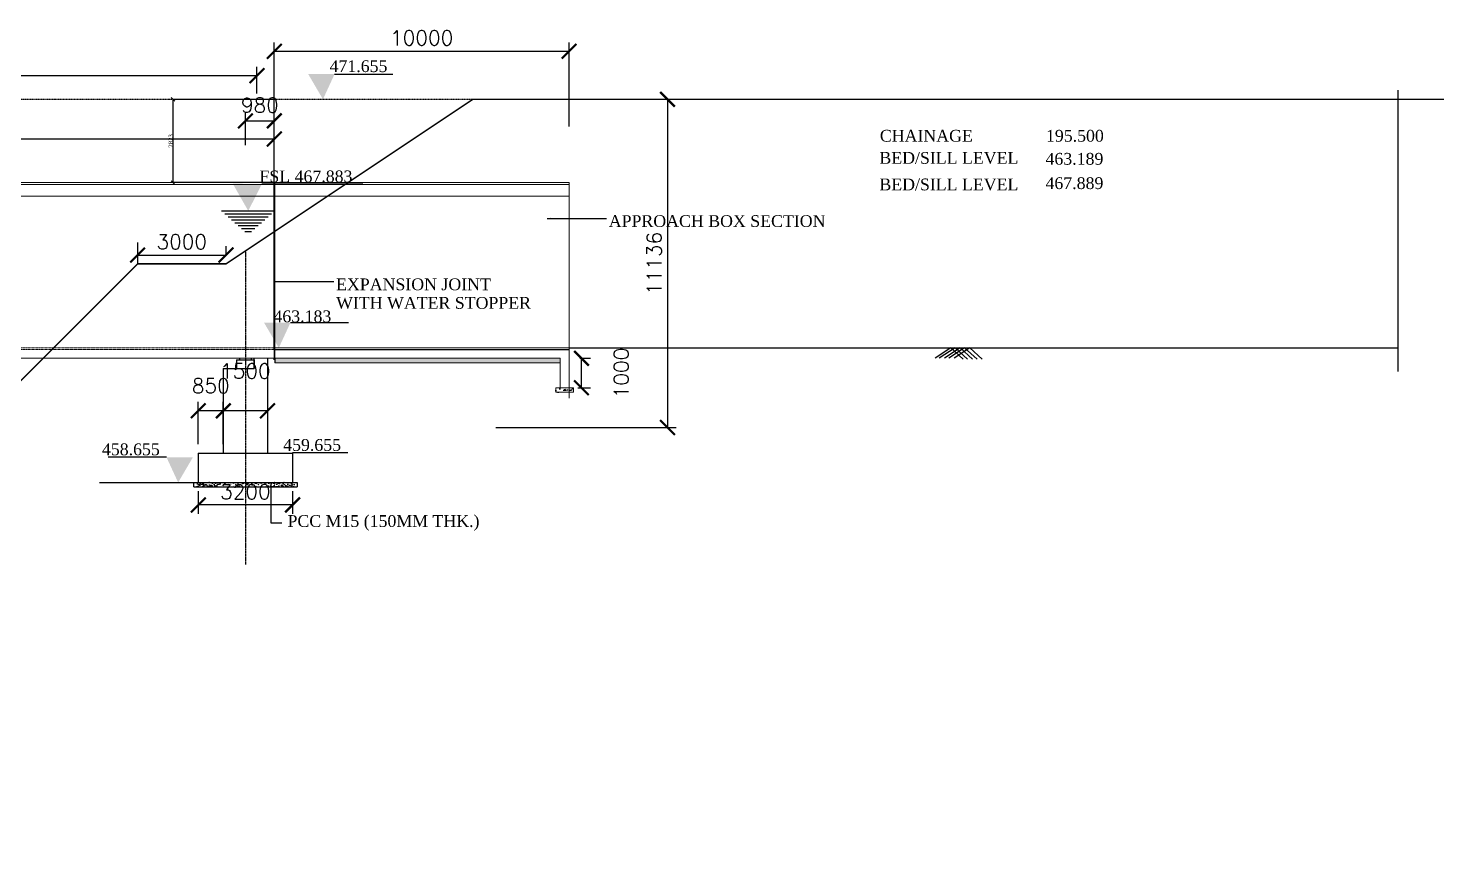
# Model space of a CAD drawing. Header units: inches. Extents: x -400915 to 515323, y 79868 to 577806.
# Drawn here: x -230031 to -181975, y 300129 to 327725 of the extents above; entities that cross this region are included whole.
import ezdxf

# ---------------------------------------------------------------- set-up
doc = ezdxf.new("R2010")
doc.units = ezdxf.units.IN
doc.header["$LTSCALE"] = 0.315
doc.header["$MEASUREMENT"] = 0
for name, pattern in [('ACAD_ISO03W100', [30, 12, -18]), ('CENTER', [50.8, 31.75, -6.35, 6.35, -6.35]), ('HIDDEN', [9.525, 6.35, -3.175])]:
    doc.linetypes.add(name, pattern=pattern)
doc.layers.get('0').update_dxf_attribs({"color": 9})
for name, color, linetype in [('CL', 5, 'CENTER'), ('exg canal', 253, 'Continuous'), ('rec', 7, 'Continuous'), ('stru', 2, 'Continuous')]:
    doc.layers.add(name, color=color, linetype=linetype)
for name, color, linetype, lineweight in [('crass barrier', 1, 'Continuous', 20), ('DIM', 1, 'Continuous', 20), ('RFC', 4, 'Continuous', 40), ('STRUC', 2, 'Continuous', 20)]:
    doc.layers.add(name, color=color, linetype=linetype, lineweight=lineweight)
doc.styles.add('ROMANS', font='ROMANS')
doc.styles.get("Standard").update_dxf_attribs({"font": 'romantic.ttf'})
doc.linetypes.add('ZIGZAG', pattern='A,0.00254,-5.08,[131,ltypeshp.shx,S=5.08,R=0,X=-5.08,Y=0],-10.16,[131,ltypeshp.shx,S=5.08,R=180,X=5.08,Y=0],-5.08', length=20.32254)
doc.dimstyles.new('75', dxfattribs={"dimscale": 0, "dimtxt": 2.5, "dimasz": 2.5, "dimexe": 1.5, "dimexo": 1.5, "dimgap": 1, "dimtad": 1, "dimdec": 0, "dimzin": 0, "dimdsep": 46, "dimtxsty": 'ROMANS', "dimblk": 'ARCHTICK', "dimcen": -0.75, "dimclrd": 1, "dimclre": 1, "dimclrt": 3, "dimadec": 0, "dimazin": 0, "dimtfac": 1, "dimtdec": 0, "dimtofl": 0, "dimtmove": 0, "dimatfit": 3, "dimfxl": 1, "dimtolj": 1, "dimtzin": 0, "dimarcsym": 0})
doc.dimstyles.new('kri', dxfattribs={"dimtxt": 150, "dimasz": 125, "dimexe": 0.18, "dimexo": 0.0625, "dimgap": 0.09, "dimtad": 1, "dimdec": 0, "dimrnd": 1, "dimzin": 0, "dimdsep": 46, "dimtxsty": 'Standard', "dimblk": 'OBLIQUE', "dimcen": 0.09, "dimclrd": 1, "dimclre": 5, "dimclrt": 3, "dimadec": 0, "dimazin": 0, "dimtfac": 1, "dimtdec": 0, "dimtofl": 0, "dimtmove": 2, "dimatfit": 3, "dimfxl": 1, "dimtolj": 1, "dimtzin": 0, "dimarcsym": 0})

# ---------------------------------------------------------------- blocks, each defined once
blk = doc.blocks.new('_ArchTick')
at = {"layer": 'crass barrier', "color": 0, "const_width": 0.15}
blk.add_lwpolyline([(-0.5, -0.5), (0.5, 0.5)], dxfattribs=at)
blk = doc.blocks.new('*D209')
at = {"layer": 'Defpoints', "color": 0, "linetype": 'Continuous', "transparency": 16777216}
for p in [(-222273, 326119), (-249435, 325647), (-222273, 325218)]:
    blk.add_point(p, dxfattribs=at)
at = {"layer": 'STRUC', "color": 1, "linetype": 'Continuous', "lineweight": -2, "transparency": 16777216}
for p, q in [((-249435, 325947), (-249435, 326419)), ((-222273, 325518), (-222273, 326419)), ((-249435, 326119), (-222273, 326119))]:
    blk.add_line(p, q, dxfattribs=at)
at = {"layer": 'STRUC', "color": 1, "linetype": 'Continuous', "lineweight": -2, "transparency": 16777216, "xscale": 500, "yscale": 500, "zscale": 500, "rotation": 180}
blk.add_blockref('_ArchTick', (-249435, 326119), dxfattribs=at)
at = {"layer": 'STRUC', "color": 1, "linetype": 'Continuous', "lineweight": -2, "transparency": 16777216, "xscale": 500, "yscale": 500, "zscale": 500}
blk.add_blockref('_ArchTick', (-222273, 326119), dxfattribs=at)
at = {"layer": 'STRUC', "color": 3, "linetype": 'Continuous', "transparency": 16777216, "insert": (-235854, 326569), "char_height": 500, "attachment_point": 5, "style": 'ROMANS'}
blk.add_mtext('\\A1;27162', dxfattribs=at)
blk = doc.blocks.new('*D212')
at = {"layer": 'Defpoints', "color": 0, "linetype": 'Continuous', "transparency": 16777216}
for p in [(-221685, 323972), (-245185, 323129), (-221685, 322492)]:
    blk.add_point(p, dxfattribs=at)
at = {"layer": 'STRUC', "color": 1, "linetype": 'Continuous', "lineweight": -2, "transparency": 16777216}
for p, q in [((-245185, 323429), (-245185, 324272)), ((-245185, 323972), (-221685, 323972)), ((-221685, 322792), (-221685, 324272))]:
    blk.add_line(p, q, dxfattribs=at)
at = {"layer": 'STRUC', "color": 1, "linetype": 'Continuous', "lineweight": -2, "transparency": 16777216, "xscale": 500, "yscale": 500, "zscale": 500, "rotation": 180}
blk.add_blockref('_ArchTick', (-245185, 323972), dxfattribs=at)
at = {"layer": 'STRUC', "color": 1, "linetype": 'Continuous', "lineweight": -2, "transparency": 16777216, "xscale": 500, "yscale": 500, "zscale": 500}
blk.add_blockref('_ArchTick', (-221685, 323972), dxfattribs=at)
at = {"layer": 'STRUC', "color": 3, "linetype": 'Continuous', "transparency": 16777216, "insert": (-233435, 324422), "char_height": 500, "attachment_point": 5, "style": 'ROMANS'}
blk.add_mtext('\\A1;23500', dxfattribs=at)
blk = doc.blocks.new('*D213')
at = {"layer": 'Defpoints', "color": 0, "linetype": 'Continuous', "transparency": 16777216}
for p in [(-221685, 324585), (-222665, 323457), (-221685, 323523)]:
    blk.add_point(p, dxfattribs=at)
at = {"layer": 'STRUC', "color": 1, "linetype": 'Continuous', "lineweight": -2, "transparency": 16777216}
for p, q in [((-222665, 323757), (-222665, 324885)), ((-221685, 323823), (-221685, 324885)), ((-222665, 324585), (-221685, 324585))]:
    blk.add_line(p, q, dxfattribs=at)
at = {"layer": 'STRUC', "color": 1, "linetype": 'Continuous', "lineweight": -2, "transparency": 16777216, "xscale": 500, "yscale": 500, "zscale": 500, "rotation": 180}
blk.add_blockref('_ArchTick', (-222665, 324585), dxfattribs=at)
at = {"layer": 'STRUC', "color": 1, "linetype": 'Continuous', "lineweight": -2, "transparency": 16777216, "xscale": 500, "yscale": 500, "zscale": 500}
blk.add_blockref('_ArchTick', (-221685, 324585), dxfattribs=at)
at = {"layer": 'STRUC', "color": 3, "linetype": 'Continuous', "transparency": 16777216, "insert": (-222175, 325115), "char_height": 500, "attachment_point": 5, "style": 'ROMANS'}
blk.add_mtext('\\A1;980', dxfattribs=at)
blk = doc.blocks.new('*D214')
at = {"layer": 'Defpoints', "color": 0, "linetype": 'Continuous', "transparency": 16777216}
for p in [(-213586, 325316), (-214467, 314180), (-208346, 314180)]:
    blk.add_point(p, dxfattribs=at)
at = {"layer": 'STRUC', "color": 1, "linetype": 'Continuous', "lineweight": -2, "transparency": 16777216}
for p, q in [((-213286, 325316), (-208046, 325316)), ((-208346, 325316), (-208346, 314180)), ((-214167, 314180), (-208046, 314180))]:
    blk.add_line(p, q, dxfattribs=at)
at = {"layer": 'STRUC', "color": 1, "linetype": 'Continuous', "lineweight": -2, "transparency": 16777216, "xscale": 500, "yscale": 500, "zscale": 500}
for p, rotation in [((-208346, 325316), 90), ((-208346, 314180), 270)]:
    blk.add_blockref('_ArchTick', p, dxfattribs=dict(at, rotation=rotation))
at = {"layer": 'STRUC', "color": 3, "linetype": 'Continuous', "transparency": 16777216, "insert": (-208796, 319748), "char_height": 500, "attachment_point": 5, "rotation": 90, "style": 'ROMANS'}
blk.add_mtext('\\A1;11136', dxfattribs=at)
blk = doc.blocks.new('*D202')
at = {"layer": 'Defpoints', "color": 0, "linetype": 'Continuous', "transparency": 16777216}
for p in [(-226324, 320754), (-223324, 320034), (-223324, 319734)]:
    blk.add_point(p, dxfattribs=at)
at = {"layer": 'STRUC', "color": 1, "linetype": 'Continuous', "lineweight": -2, "transparency": 16777216}
for p, q in [((-226324, 320454), (-226324, 319734)), ((-223324, 320034), (-223324, 320334)), ((-226324, 320034), (-223324, 320034))]:
    blk.add_line(p, q, dxfattribs=at)
at = {"layer": 'STRUC', "color": 1, "linetype": 'Continuous', "lineweight": -2, "transparency": 16777216, "xscale": 500, "yscale": 500, "zscale": 500, "rotation": 180}
blk.add_blockref('_ArchTick', (-226324, 320034), dxfattribs=at)
at = {"layer": 'STRUC', "color": 1, "linetype": 'Continuous', "lineweight": -2, "transparency": 16777216, "xscale": 500, "yscale": 500, "zscale": 500}
blk.add_blockref('_ArchTick', (-223324, 320034), dxfattribs=at)
at = {"layer": 'STRUC', "color": 3, "linetype": 'Continuous', "transparency": 16777216, "insert": (-224824, 320484), "char_height": 500, "attachment_point": 5, "style": 'ROMANS'}
blk.add_mtext('\\A1;3000', dxfattribs=at)
blk = doc.blocks.new('*D230')
at = {"layer": 'Defpoints', "color": 0, "linetype": 'Continuous', "transparency": 16777216}
for p in [(-211623, 316530), (-211262, 316530), (-211685, 315530)]:
    blk.add_point(p, dxfattribs=at)
at = {"layer": 'STRUC', "color": 1, "linetype": 'Continuous', "lineweight": -2, "transparency": 16777216}
for p, q in [((-211323, 316530), (-210962, 316530)), ((-211262, 315530), (-211262, 316530)), ((-211385, 315530), (-210962, 315530))]:
    blk.add_line(p, q, dxfattribs=at)
at = {"layer": 'STRUC', "color": 1, "linetype": 'Continuous', "lineweight": -2, "transparency": 16777216, "xscale": 500, "yscale": 500, "zscale": 500}
for p, rotation in [((-211262, 316530), 90), ((-211262, 315530), 270)]:
    blk.add_blockref('_ArchTick', p, dxfattribs=dict(at, rotation=rotation))
at = {"layer": 'STRUC', "color": 3, "linetype": 'Continuous', "transparency": 16777216, "insert": (-209912, 316030), "char_height": 500, "attachment_point": 5, "rotation": 90, "style": 'ROMANS'}
blk.add_mtext('\\A1;1000', dxfattribs=at)
blk = doc.blocks.new('_Oblique')
at = {"color": 0, "linetype": 'ByBlock', "lineweight": -2}
blk.add_line((-0.5, -0.5), (0.5, 0.5), dxfattribs=at)
blk = doc.blocks.new('*D219')
at = {"layer": 'Defpoints', "color": 0, "linetype": 'Continuous', "transparency": 16777216}
for p in [(-211685, 326947), (-211685, 324089), (-221685, 316530)]:
    blk.add_point(p, dxfattribs=at)
at = {"layer": 'STRUC', "color": 1, "linetype": 'Continuous', "lineweight": -2, "transparency": 16777216}
for p, q in [((-221685, 316830), (-221685, 327247)), ((-221685, 326947), (-211685, 326947)), ((-211685, 324389), (-211685, 327247))]:
    blk.add_line(p, q, dxfattribs=at)
at = {"layer": 'STRUC', "color": 1, "linetype": 'Continuous', "lineweight": -2, "transparency": 16777216, "xscale": 500, "yscale": 500, "zscale": 500, "rotation": 180}
blk.add_blockref('_ArchTick', (-221685, 326947), dxfattribs=at)
at = {"layer": 'STRUC', "color": 1, "linetype": 'Continuous', "lineweight": -2, "transparency": 16777216, "xscale": 500, "yscale": 500, "zscale": 500}
blk.add_blockref('_ArchTick', (-211685, 326947), dxfattribs=at)
at = {"layer": 'STRUC', "color": 3, "linetype": 'Continuous', "transparency": 16777216, "insert": (-216685, 327397), "char_height": 500, "attachment_point": 5, "style": 'ROMANS'}
blk.add_mtext('\\A1;10000', dxfattribs=at)
blk = doc.blocks.new('*D224')
at = {"layer": 'Defpoints', "color": 0, "linetype": 'Continuous', "transparency": 16777216}
for p in [(-224265, 312316), (-221065, 312316), (-224265, 311553)]:
    blk.add_point(p, dxfattribs=at)
at = {"layer": 'STRUC', "color": 1, "linetype": 'Continuous', "lineweight": -2, "transparency": 16777216}
for p, q in [((-224265, 312016), (-224265, 311253)), ((-221065, 312016), (-221065, 311253)), ((-221065, 311553), (-224265, 311553))]:
    blk.add_line(p, q, dxfattribs=at)
at = {"layer": 'STRUC', "color": 1, "linetype": 'Continuous', "lineweight": -2, "transparency": 16777216, "xscale": 500, "yscale": 500, "zscale": 500, "rotation": 180}
blk.add_blockref('_ArchTick', (-224265, 311553), dxfattribs=at)
at = {"layer": 'STRUC', "color": 1, "linetype": 'Continuous', "lineweight": -2, "transparency": 16777216, "xscale": 500, "yscale": 500, "zscale": 500}
blk.add_blockref('_ArchTick', (-221065, 311553), dxfattribs=at)
at = {"layer": 'STRUC', "color": 3, "linetype": 'Continuous', "transparency": 16777216, "insert": (-222665, 312003), "char_height": 500, "attachment_point": 5, "style": 'ROMANS'}
blk.add_mtext('\\A1;3200', dxfattribs=at)
blk = doc.blocks.new('*D225')
at = {"layer": 'Defpoints', "color": 0, "linetype": 'Continuous', "transparency": 16777216}
for p in [(-221915, 314922), (-223415, 314748), (-223415, 314748)]:
    blk.add_point(p, dxfattribs=at)
at = {"layer": 'STRUC', "color": 1, "linetype": 'Continuous', "lineweight": -2, "transparency": 16777216}
for p, q in [((-221915, 314748), (-223415, 314748)), ((-221915, 314622), (-221915, 314448))]:
    blk.add_line(p, q, dxfattribs=at)
at = {"layer": 'STRUC', "color": 1, "linetype": 'Continuous', "lineweight": -2, "transparency": 16777216, "xscale": 500, "yscale": 500, "zscale": 500, "rotation": 180}
blk.add_blockref('_ArchTick', (-223415, 314748), dxfattribs=at)
at = {"layer": 'STRUC', "color": 1, "linetype": 'Continuous', "lineweight": -2, "transparency": 16777216, "xscale": 500, "yscale": 500, "zscale": 500}
blk.add_blockref('_ArchTick', (-221915, 314748), dxfattribs=at)
at = {"layer": 'STRUC', "color": 3, "linetype": 'Continuous', "transparency": 16777216, "insert": (-222665, 316098), "char_height": 500, "attachment_point": 5, "style": 'ROMANS'}
blk.add_mtext('\\A1;1500', dxfattribs=at)
blk = doc.blocks.new('*D226')
at = {"layer": 'Defpoints', "color": 0, "linetype": 'Continuous', "transparency": 16777216}
for p in [(-224265, 314748), (-224265, 313316), (-223415, 313316)]:
    blk.add_point(p, dxfattribs=at)
at = {"layer": 'STRUC', "color": 1, "linetype": 'Continuous', "lineweight": -2, "transparency": 16777216}
for p, q in [((-224265, 313616), (-224265, 315048)), ((-223415, 313616), (-223415, 315048)), ((-223415, 314748), (-224265, 314748))]:
    blk.add_line(p, q, dxfattribs=at)
at = {"layer": 'STRUC', "color": 1, "linetype": 'Continuous', "lineweight": -2, "transparency": 16777216, "xscale": 500, "yscale": 500, "zscale": 500, "rotation": 180}
blk.add_blockref('_ArchTick', (-224265, 314748), dxfattribs=at)
at = {"layer": 'STRUC', "color": 1, "linetype": 'Continuous', "lineweight": -2, "transparency": 16777216, "xscale": 500, "yscale": 500, "zscale": 500}
blk.add_blockref('_ArchTick', (-223415, 314748), dxfattribs=at)
at = {"layer": 'STRUC', "color": 3, "linetype": 'Continuous', "transparency": 16777216, "insert": (-223840, 315598), "char_height": 500, "attachment_point": 5, "style": 'ROMANS'}
blk.add_mtext('\\A1;850', dxfattribs=at)
blk = doc.blocks.new('*D191')
at = {"layer": 'Defpoints', "color": 0, "ltscale": 0.5, "transparency": 16777216}
for p in [(-225118, 325315), (-221685, 325315), (-221685, 322492)]:
    blk.add_point(p, dxfattribs=at)
at = {"layer": 'rec', "color": 5, "lineweight": -2, "ltscale": 0.5, "transparency": 16777216}
for p, q in [((-221685, 325315), (-225119, 325315)), ((-221685, 322492), (-225119, 322492))]:
    blk.add_line(p, q, dxfattribs=at)
at = {"layer": 'rec', "color": 1, "lineweight": -2, "ltscale": 0.5, "transparency": 16777216}
blk.add_line((-225118, 322492), (-225118, 325315), dxfattribs=at)
at = {"layer": 'rec', "color": 1, "lineweight": -2, "ltscale": 0.5, "transparency": 16777216, "xscale": 125, "yscale": 125, "zscale": 125}
for p, rotation in [((-225118, 325315), 90), ((-225118, 322492), 270)]:
    blk.add_blockref('_Oblique', p, dxfattribs=dict(at, rotation=rotation))
at = {"layer": 'rec', "color": 3, "ltscale": 0.5, "transparency": 16777216, "insert": (-225195, 323904), "char_height": 150, "attachment_point": 5, "rotation": 90}
blk.add_mtext('\\A1;2823', dxfattribs=at)

msp = doc.modelspace()

# ---------------------------------------------------------------- hatches: boundary and pattern name
at = {"layer": 'rec', "ltscale": 0.5}
h = msp.add_hatch(dxfattribs=at)
h.set_pattern_fill('AR-CONC', color=256, scale=50, style=0)
h.set_pattern_definition([(50, (-310980.08, 2758.6), (358.6301, -31.37607), [37.5, -412.5]), (355, (-310980.08, 2758.6), (-69.37567, 376.09607), [30, -330]), (100.4514, (-310950.2, 2755.97), (289.2547, 344.71977), [31.8701, -350.57106]), (46.1842, (-310980.08, 2858.6), (533.6205, -82.7595), [56.25, -618.75]), (96.6356, (-310935.6, 2851.7), (467.33135, 487.0589), [47.8051, -525.8565]), (351.1842, (-310980.1, 2858.6), (467.331, 487.0593), [45, -495]), (21, (-310930.08, 2833.6), (298.45353, -201.30945), [37.5, -412.5]), (326, (-310930.08, 2833.6), (121.65767, 362.57502), [30, -330]), (71.4514, (-310905.2, 2816.8), (420.1113, 161.26525), [31.8701, -350.57106]), (37.5, (-310980.08, 2758.59), (6.07993, 166.446927), [0, -326, 0, -335, 0, -331.25]), (7.5, (-310980.08, 2758.59), (131.53477, 197.20586), [0, -191, 0, -318.5, 0, -126.25]), (327.5, (-311091.58, 2758.59), (266.91122, -11.277436), [0, -125, 0, -390, 0, -517.5]), (317.5, (-311141.58, 2758.59), (291.59308, 50.05249), [0, -162.5, 0, -259, 0, -367.5])])
h.paths.add_polyline_path([(-211984.8, 316530.2), (-221664.8, 316530.2), (-221664.8, 316380.2), (-211984.8, 316380.2)])
h = msp.add_hatch(dxfattribs=at)
h.set_pattern_fill('AR-CONC', color=256, scale=50, style=0)
h.set_pattern_definition([(130, (-214092.47, 2758.6), (-358.6301, -31.37607), [37.5, -412.5]), (185, (-214092.47, 2758.6), (69.37567, 376.09607), [30, -330]), (79.5486, (-214122.35, 2755.97), (-289.2547, 344.71977), [31.8701, -350.57106]), (133.8158, (-214092.47, 2858.6), (-533.6205, -82.7595), [56.25, -618.75]), (83.3644, (-214136.93, 2851.7), (-467.33135, 487.0589), [47.8051, -525.8565]), (188.8158, (-214092.47, 2858.6), (-467.331, 487.0593), [45, -495]), (159, (-214142.47, 2833.6), (-298.45353, -201.30945), [37.5, -412.5]), (214, (-214142.47, 2833.6), (-121.65767, 362.57502), [30, -330]), (108.5486, (-214167.34, 2816.8), (-420.1113, 161.26525), [31.8701, -350.57106]), (142.5, (-214092.47, 2758.59), (-6.07993, 166.446927), [0, -326, 0, -335, 0, -331.25]), (172.5, (-214092.47, 2758.59), (-131.53477, 197.20586), [0, -191, 0, -318.5, 0, -126.25]), (212.5, (-213980.97, 2758.59), (-266.91122, -11.277436), [0, -125, 0, -390, 0, -517.5]), (222.5, (-213930.97, 2758.59), (-291.59308, 50.05249), [0, -162.5, 0, -259, 0, -367.5])])
h.paths.add_polyline_path([(-212134.8, 315530.2), (-211534.8, 315530.2), (-211534.8, 315380.2), (-212134.8, 315380.2)])
h = msp.add_hatch(dxfattribs=at)
h.set_pattern_fill('AR-CONC', color=6, scale=30, style=0)
h.set_pattern_definition([(130, (-207869.47, 894.65), (-215.17805, -18.82564), [22.5, -247.5]), (185, (-207869.47, 894.65), (41.6254, 225.65764), [18, -198]), (79.5486, (-207887.4, 893.08), (-173.55281, 206.83186), [19.12206, -210.34263]), (133.8158, (-207869.47, 954.65), (-320.17231, -49.6557), [33.75, -371.25]), (83.3644, (-207896.15, 950.5), (-280.3988, 292.23536), [28.6831, -315.5139]), (188.8158, (-207869.47, 954.65), (-280.3986, 292.23558), [27, -297]), (159, (-207899.47, 939.65), (-179.07212, -120.78567), [22.5, -247.5]), (214, (-207899.47, 939.65), (-72.9946, 217.54501), [18, -198]), (108.5486, (-207914.39, 929.58), (-252.06679, 96.75915), [19.12206, -210.34263]), (142.5, (-207869.47, 894.65), (-3.647957, 99.868156), [0, -195.6, 0, -201, 0, -198.75]), (172.5, (-207869.47, 894.65), (-78.92086, 118.323514), [0, -114.6, 0, -191.1, 0, -75.75]), (212.5, (-207802.57, 894.65), (-160.14673, -6.766462), [0, -75, 0, -234, 0, -310.5]), (222.5, (-207772.57, 894.65), (-174.95585, 30.031495), [0, -97.5, 0, -155.4, 0, -220.5])])
h.paths.add_polyline_path([(-222664.8, 312316.2), (-221014.8, 312316.2), (-221014.8, 312166.2), (-222664.8, 312166.2)])
h.paths.add_polyline_path([(-224314.8, 312316.2), (-222664.8, 312316.2), (-222664.8, 312166.2), (-224314.8, 312166.2)])

# ---------------------------------------------------------------- linework, layer by layer
at = {"color": 8, "linetype": 'ZIGZAG', "ltscale": 0.5}
msp.add_line((-183551, 316081.7), (-183551, 325625.2), dxfattribs=at)
for p, q in [((-221684.8, 321730.2), (-221684.8, 325316.2)), ((-222105.7, 322447.3), (-218685.3, 322447.3)), ((-221684.8, 316480.2), (-221684.8, 316528.6))]:
    msp.add_line(p, q)
at = {"ltscale": 0.5}
msp.add_line((-224764.8, 312316.2), (-224683.6, 312316.2), dxfattribs=at)
at = {"layer": 'CL', "linetype": 'ByBlock'}
for p, q in [((-223474.3, 321530.2), (-221663.4, 321530.2)), ((-223361.2, 321430.2), (-221776.6, 321430.2)), ((-223248, 321330.2), (-221889.8, 321330.2)), ((-223134.8, 321230.2), (-222002.9, 321230.2)), ((-223021.6, 321130.2), (-222116.1, 321130.2)), ((-222908.4, 321030.2), (-222229.3, 321030.2)), ((-222795.2, 320930.2), (-222342.5, 320930.2)), ((-222682.1, 320830.2), (-222455.7, 320830.2))]:
    msp.add_line(p, q, dxfattribs=at)
at = {"layer": 'CL'}
msp.add_line((-222664.8, 320173.9), (-222664.8, 309528.2), dxfattribs=at)
at = {"layer": 'DIM'}
for points in [[(-219639.3, 326172.1), (-220536, 326174.2), (-220034.1, 325316.2)], [(-222105.7, 322447.3), (-223091.1, 322449.6), (-222568.9, 321530.2)], [(-221137.6, 317738.8), (-222034.2, 317740.9), (-221532.4, 316882.8)], [(-225342.5, 313171.4), (-224445.8, 313173.5), (-224947.7, 312315.4)]]:
    msp.add_solid(points, dxfattribs=at)
at = {"layer": 'exg canal', "linetype": 'ACAD_ISO03W100', "ltscale": 0.5}
msp.add_line((-235473.5, 325316.2), (-199854.6, 325316.2), dxfattribs=at)
at = {"layer": 'rec', "ltscale": 0.5}
for p, q in [((-211684.8, 316880.2), (-183551, 316880.2)), ((-221664.8, 316530.2), (-221664.8, 316380.2)), ((-227616, 312315.4), (-224477.2, 312315.4))]:
    msp.add_line(p, q, dxfattribs=at)
at = {"layer": 'rec', "ltscale": 0.5, "const_width": 50}
for points in [[(-256934.8, 300154.2), (-249434.8, 300154.2), (-244854.8, 304734.2), (-243654.8, 304734.2), (-238654.8, 309734.2), (-237454.8, 309734.2), (-232454.8, 314734.2), (-231324.2, 314734.2), (-226324.2, 319734.2), (-223324.2, 319734.2), (-214951.2, 325316.2), (-183551, 325316.2)], [(-256934.8, 300154.2), (-249434.8, 300154.2), (-244854.8, 304734.2), (-243654.8, 304734.2), (-238654.8, 309734.2), (-237454.8, 309734.2), (-232454.8, 314734.2), (-231324.2, 314734.2), (-226324.2, 319734.2), (-223324.2, 319734.2), (-214951.2, 325316.2), (-182000.3, 325316.2)]]:
    msp.add_lwpolyline(points, dxfattribs=at)
at = {"layer": 'RFC', "lineweight": 15}
for p, q in [((-292184.8, 322492.2), (-221684.8, 322492.2)), ((-221664.8, 322492.2), (-221664.8, 316530.2)), ((-221664.8, 322492.2), (-211684.8, 322492.2)), ((-211684.8, 315530.2), (-211684.8, 322492.2)), ((-245164.8, 322430.2), (-221684.8, 322430.2)), ((-245164.8, 322030.2), (-221684.8, 322030.2)), ((-221664.8, 322430.2), (-211684.8, 322430.2)), ((-221664.8, 322030.2), (-211684.8, 322030.2)), ((-211684.8, 316530.2), (-211684.8, 322430.2)), ((-221684.8, 321730.2), (-221684.8, 316530.2)), ((-211684.8, 321730.2), (-211684.8, 315180.1)), ((-221664.8, 316880.2), (-211684.8, 316880.2)), ((-221664.8, 316830.2), (-211684.8, 316830.2)), ((-245164.8, 316530.2), (-221684.8, 316530.2)), ((-211984.8, 316530.2), (-221664.8, 316530.2)), ((-221664.8, 316530.2), (-211984.8, 316530.2)), ((-221664.8, 316380.2), (-211984.8, 316380.2)), ((-211984.8, 315530.2), (-211984.8, 316530.2)), ((-212134.8, 315380.2), (-212134.8, 315530.2)), ((-212134.8, 315530.2), (-211534.8, 315530.2)), ((-212134.8, 315380.2), (-211534.8, 315380.2)), ((-211534.8, 315380.2), (-211534.8, 315530.2))]:
    msp.add_line(p, q, dxfattribs=at)
at = {"layer": 'RFC', "linetype": 'HIDDEN', "lineweight": 15}
for p, q in [((-245164.8, 316880.2), (-221684.8, 316880.2)), ((-245164.8, 316830.2), (-221684.8, 316830.2))]:
    msp.add_line(p, q, dxfattribs=at)
at = {"layer": 'stru'}
for p, q in [((-219639.3, 326172.1), (-217664.8, 326172.1)), ((-221137.6, 317738.8), (-219163, 317738.8)), ((-221664.8, 316830.2), (-211684.8, 316830.2)), ((-222964.8, 316480.1), (-222964.8, 316180.1)), ((-222964.8, 316480.1), (-222364.8, 316480.1)), ((-222864.8, 316530.1), (-222864.8, 316480.1)), ((-222464.8, 316530.1), (-222464.8, 316480.1)), ((-222364.8, 316180.1), (-222364.8, 316528.6)), ((-222364.8, 316480.1), (-222364.8, 316180.1)), ((-221914.8, 316528.6), (-221914.8, 313316.2)), ((-223414.8, 316180.1), (-222364.8, 316180.1)), ((-223414.8, 316180.1), (-223414.8, 313316.2)), ((-225342.5, 313171.4), (-227317.1, 313171.4)), ((-224264.8, 313316.2), (-221064.8, 313316.2)), ((-224264.8, 313316.2), (-224264.8, 312316.2)), ((-219192.6, 313320.1), (-221067.1, 313320.1)), ((-221064.8, 313316.2), (-221064.8, 312316.2)), ((-226290.2, 312316.2), (-224264.8, 312316.2)), ((-224264.8, 312316.2), (-221064.8, 312316.2))]:
    msp.add_line(p, q, dxfattribs=at)
at = {"layer": 'stru', "color": 3}
for p, q in [((-198732.7, 316880.2), (-199265.7, 316535.6)), ((-198588.9, 316880.2), (-199121.9, 316535.6)), ((-198415.5, 316880.2), (-198948.5, 316535.6)), ((-198262.9, 316880.2), (-198795.9, 316535.6)), ((-198732.7, 316880.2), (-198307.8, 316502.1)), ((-198089.6, 316880.2), (-198622.6, 316535.6)), ((-198588.9, 316880.2), (-198164, 316502.1)), ((-198415.5, 316880.2), (-197990.6, 316502.1)), ((-198262.9, 316880.2), (-197838, 316502.1)), ((-198089.6, 316880.2), (-197664.7, 316502.1))]:
    msp.add_line(p, q, dxfattribs=at)
at = {"layer": 'stru', "color": 1}
for p, q in [((-224414.8, 312316.2), (-220914.8, 312316.2)), ((-224414.8, 312166.2), (-224414.8, 312316.2)), ((-224414.8, 312166.2), (-220914.8, 312166.2)), ((-220914.8, 312316.2), (-220914.8, 312166.2))]:
    msp.add_line(p, q, dxfattribs=at)

# ---------------------------------------------------------------- texts
at = {"layer": 'stru'}
for s, p in [('471.655', (-219809.9, 326241)), ('CHAINAGE', (-201139.2, 323879.3)), ('195.500', (-195503.3, 323879.3)), ('BED/SILL LEVEL', (-201154.6, 323129.5)), ('463.189', (-195518.7, 323098.2)), ('FSL 467.883', (-222188.8, 322500.8)), ('BED/SILL LEVEL', (-201154.6, 322228)), ('467.889', (-195518.7, 322271.8)), ('APPROACH BOX SECTION', (-210337.1, 320985.6)), ('EXPANSION JOINT ', (-219589.2, 318839.9)), ('WITH WATER STOPPER', (-219587.1, 318209.8)), ('463.183', (-221714.1, 317752.8)), ('458.655', (-227533.8, 313240.2)), ('459.655', (-221383.9, 313389)), ('PCC M15 (150MM THK.)', (-221236.5, 310807.2))]:
    msp.add_text(s, height=400, dxfattribs=at).set_placement(p)

# ---------------------------------------------------------------- dimensions: what is measured, and where the dimension line sits
at = {"layer": 'rec', "ltscale": 0.5}
dim = msp.add_linear_dim(base=(-225118.5, 325315.5), p1=(-221684.8, 322492.2), p2=(-221684.8, 325315.5), angle=90, dimstyle='kri', dxfattribs=at)
dim.commit()
dim.dimension.update_dxf_attribs({"geometry": '*D191', "text_midpoint": (-225195.1, 323903.8)})
at = {"layer": 'STRUC', "linetype": 'Continuous'}
for base, p1, p2, picture, middle in [((-211684.8, 326946.8), (-221684.8, 316530.2), (-211684.8, 324089.5), '*D219', (-216684.8, 327396.8)), ((-222272.8, 326118.9), (-249434.8, 325647.5), (-222272.8, 325217.6), '*D209', (-235853.8, 326568.9)), ((-221684.8, 323971.9), (-245184.8, 323128.7), (-221684.8, 322492.2), '*D212', (-233434.8, 324421.9)), ((-223324.2, 320034.2), (-226324.2, 320753.5), (-223324.2, 319734.2), '*D202', (-224824.2, 320484.2))]:
    dim = msp.add_linear_dim(base=base, p1=p1, p2=p2, dimstyle='75', override={"dimscale": 200, "dimtmove": 2}, dxfattribs=at)
    dim.commit()
    dim.dimension.update_dxf_attribs({"geometry": picture, "text_midpoint": middle})
dim = msp.add_linear_dim(base=(-221684.8, 324584.5), p1=(-222664.8, 323457.3), p2=(-221684.8, 323523.2), dimstyle='75', override={"dimscale": 200, "dimtmove": 2}, dxfattribs=at)
dim.commit()
dim.dimension.update_dxf_attribs({"geometry": '*D213', "text_midpoint": (-222174.8, 325115.5), "dimtype": 160})
for base, p1, p2, angle, picture, middle in [((-208346.1, 314180.1), (-213585.7, 325316.2), (-214466.7, 314180.1), 90, '*D214', (-208796.1, 319748.1)), ((-211261.7, 316530.2), (-211684.8, 315530.2), (-211623.1, 316530.2), 90, '*D230', (-209911.7, 316030.2)), ((-223414.8, 314748.1), (-221914.8, 314922.4), (-223414.8, 314748.1), 180, '*D225', (-222664.8, 316098.1)), ((-224264.8, 314748.1), (-223414.8, 313316.2), (-224264.8, 313316.2), 180, '*D226', (-223839.8, 315598.1)), ((-224264.8, 311553), (-221064.8, 312316.2), (-224264.8, 312316.2), 180, '*D224', (-222664.8, 312003))]:
    dim = msp.add_linear_dim(base=base, p1=p1, p2=p2, angle=angle, dimstyle='75', override={"dimscale": 200, "dimtmove": 2}, dxfattribs=at)
    dim.commit()
    dim.dimension.update_dxf_attribs({"geometry": picture, "text_midpoint": middle})

# ---------------------------------------------------------------- leaders
at = {"layer": 'rec', "ltscale": 0.5}
for points in [[(-212432.6, 321275.8), (-210415.9, 321275.8)], [(-221684.8, 319130.2), (-219668, 319130.2)], [(-221801.3, 312266.9), (-221801.3, 310944), (-221431.3, 310944)]]:
    msp.add_leader(points, dimstyle='kri', override={"dimgap": 0.09, "dimtad": 0}, dxfattribs=at)

doc.saveas('drawing.dxf')
